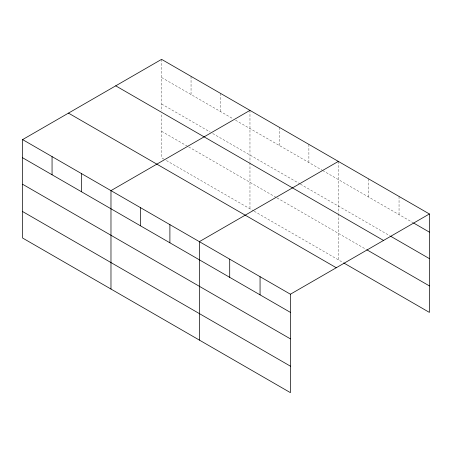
<?xml version="1.0" encoding="UTF-8"?>
<svg xmlns="http://www.w3.org/2000/svg" width="452" height="452" viewBox="0 0 452 452"><rect width="100%" height="100%" fill="white"/><g stroke="black" fill="none" stroke-linecap="round" stroke-linejoin="round"><path stroke-width="0.34" stroke-dasharray="2.26 1.69" d="M161.59 77.518L233.136 118.819M235.543 120.209L322.112 170.189M322.717 170.54L413.009 222.672M161.59 104.005L210.287 132.12M212.694 133.51L299.868 183.834M300.467 184.184L389.94 235.842M161.59 131.295L188.043 146.567M188.648 146.911L276.421 197.592M277.025 197.936L366.267 249.464M163.997 159.172L161.59 157.782L161.59 113.802M166.404 160.556L253.578 210.886M254.177 211.237L343.204 262.635M399.048 196.45L399.048 214.61M368.696 178.924L368.696 197.089M338.345 161.404L338.345 213.05M338.345 213.751L338.345 259.827M308.885 144.397L308.885 162.556M279.426 127.385L279.426 145.55M249.967 110.378L249.967 162.025M249.967 162.726L249.967 208.807M220.508 93.372L220.508 111.531M191.049 76.365L191.049 94.525M161.59 59.353L161.59 111"/><path stroke-width="0.68" d="M22.6 139.6L290.41 294.218L290.41 392.647L22.6 238.029L22.6 139.6L161.59 59.353L429.4 213.971L429.4 312.4L343.808 262.985M249.967 110.378L110.977 190.625L110.977 289.048M338.345 161.404L199.355 241.65L199.355 340.073M290.41 294.218L429.4 213.971M413.62 223.022L429.4 232.136M390.551 236.193L429.4 258.623M115.723 85.835L383.533 240.453M366.877 249.815L429.4 285.913M68.467 113.119L336.277 267.737M22.6 157.765L290.41 312.377M22.6 184.252L290.41 338.87M22.6 211.542L290.41 366.16M260.058 276.697L260.058 294.857M229.706 259.171L229.706 277.336M169.895 224.644L169.895 242.803M140.436 207.632L140.436 225.797M81.518 173.619L81.518 191.778M52.059 156.612L52.059 174.771"/></g></svg>
